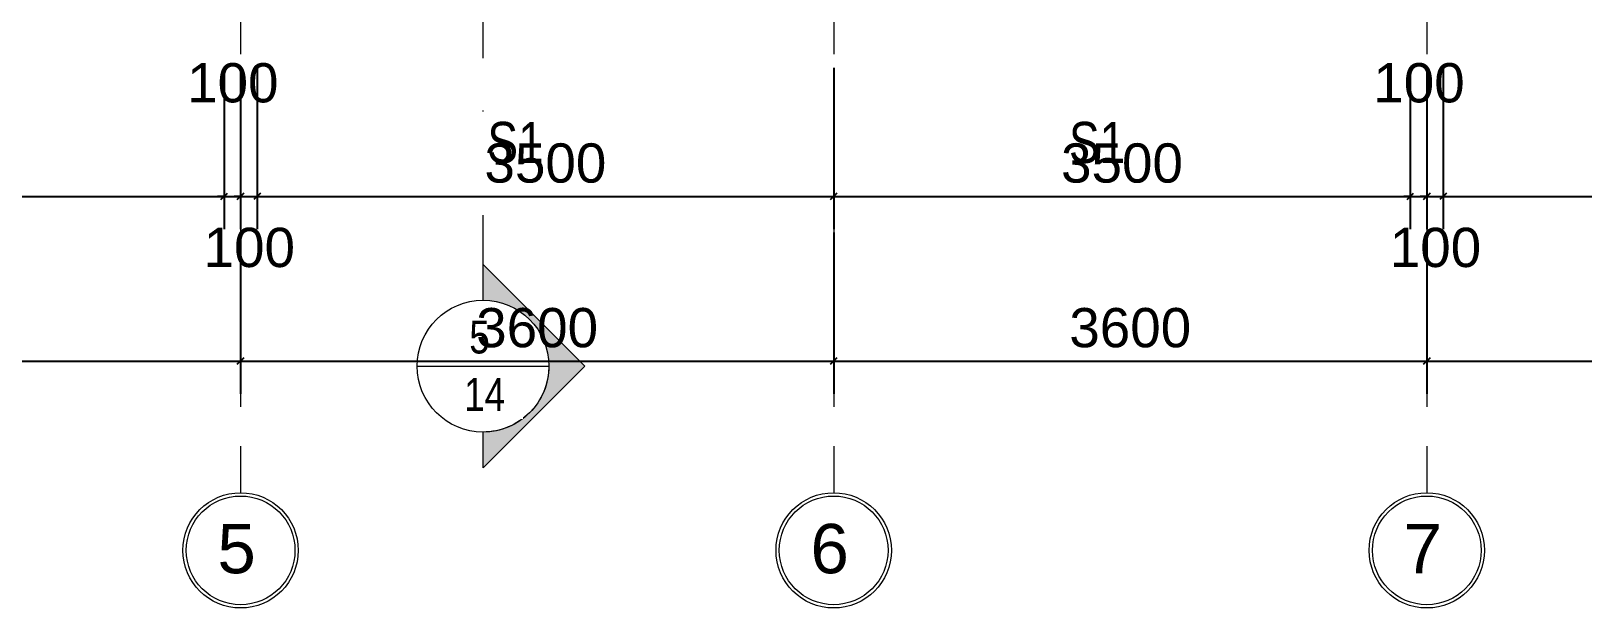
# Model space of a CAD drawing. Header units: millimetres. Extents: x -20510 to 108935, y -243239 to 20306.
# Drawn here: x 13978 to 23398, y -38700 to -35196 of the extents above; entities that cross this region are included whole.
import ezdxf

# ---------------------------------------------------------------- set-up
doc = ezdxf.new("R2010")
doc.units = ezdxf.units.MM
for name, pattern in [('Abgebrochen', [714.375, 476.25, -238.125]), ('Aligning Line', [635, 317.5, -317.5]), ('Hidden', [714.375, 476.25, -238.125])]:
    doc.linetypes.add(name, pattern=pattern)
for name, color, linetype, lineweight in [('A-ANNO-DIMS', 1, 'Continuous', 9), ('G-ANNO-SYMB', 6, 'Abgebrochen', 9), ('G-ANNO-TEXT', 2, 'Continuous', 9), ('S-GRID', 1, 'Continuous', 9), ('S-GRID-IDEN', 1, 'Continuous', 9)]:
    doc.layers.add(name, color=color, linetype=linetype, lineweight=lineweight)
doc.styles.add('Arial', font='arial.ttf', dxfattribs={"width": 0.8, "height": 250})
doc.styles.add('Arial_2', font='arial.ttf', dxfattribs={"height": 300})
doc.styles.add('Arial_3', font='arial.ttf', dxfattribs={"width": 0.8, "height": 250})
doc.styles.add('Arial_5', font='arial.ttf', dxfattribs={"height": 238.125})
doc.dimstyles.new('SecretInternalLinAngDimStyle5p4736185', dxfattribs={"dimscale": 304.8, "dimtxt": 242.94927, "dimasz": 0.130208, "dimexe": 0.656168, "dimexo": 0.0625, "dimgap": 0.260417, "dimtad": 1, "dimdec": 0, "dimrnd": 100, "dimzin": 0, "dimdsep": 46, "dimtxsty": 'Arial_5', "dimblk1": 'OBLIQUE', "dimblk2": 'OBLIQUE', "dimsah": 1, "dimcen": 0.09, "dimdle": 0.492126, "dimazin": 0, "dimtfac": 1, "dimtdec": 4, "dimtix": 1, "dimtmove": 0, "dimatfit": 3, "dimfxl": 2.624672, "dimfxlon": 1, "dimtvp": 1, "dimtolj": 1, "dimtzin": 0, "dimarcsym": 2})
doc.dimstyles.new('SecretInternalLinAngDimStyle5p4736185_1', dxfattribs={"dimscale": 304.8, "dimtxt": 242.94927, "dimasz": 0.130208, "dimexe": 0.656168, "dimexo": 0.0625, "dimgap": 0.260417, "dimtad": 1, "dimdec": 0, "dimrnd": 100, "dimzin": 0, "dimdsep": 46, "dimtxsty": 'Arial_5', "dimblk1": 'OBLIQUE', "dimblk2": 'OBLIQUE', "dimsah": 1, "dimcen": 0.09, "dimdle": 0.492126, "dimazin": 0, "dimtfac": 1, "dimtdec": 4, "dimtix": 1, "dimtmove": 2, "dimatfit": 3, "dimfxl": 2.624672, "dimfxlon": 1, "dimtvp": 1, "dimtolj": 1, "dimtzin": 0, "dimarcsym": 2})

# ---------------------------------------------------------------- blocks, each defined once
blk = doc.blocks.new('Section - CAT DUNG-122916-02_MẶT BẰNG TẦNG 2')
at = {"layer": 'G-ANNO-SYMB', "linetype": 'Continuous'}
h = blk.add_hatch(color=256, dxfattribs=at)
edge = h.paths.add_edge_path()
edge.add_line((0.181, 0), (-2, 0))
edge.add_arc((-6, 0), 4, 0, 90)
edge.add_arc((-6, 0), 4, 90, 180)
edge.add_line((-10, 0), (-12.181, 0))
edge.add_line((-12.181, 0), (-6, 6.181))
edge.add_line((-6, 6.181), (0.181, 0))
for p, q in [((-6, 6.181), (-12.181, 0)), ((0.181, 0), (-6, 6.181)), ((-12.181, 0), (-10, 0)), ((-2, 0), (0.181, 0))]:
    blk.add_line(p, q, dxfattribs=at)
for start, end in [(360, 180), (90, 180), (0, 90), (180, 360)]:
    blk.add_arc((-6, 0), 4, start, end, dxfattribs=at)
blk = doc.blocks.new('Grid - TRUC  D1-102336-02_MẶT BẰNG TẦNG 2')
at = {"layer": 'S-GRID-IDEN'}
for radius in [3.5, 3.3]:
    blk.add_circle((0, 0), radius, dxfattribs=at)
blk = doc.blocks.new('_Oblique')
at = {"color": 0, "linetype": 'ByBlock', "lineweight": -2}
blk.add_line((-0.5, -0.5), (0.5, 0.5), dxfattribs=at)
blk = doc.blocks.new('DIMBLOCK5-02_MẶT BẰNG TẦNG 2')
at = {"layer": 'A-ANNO-DIMS', "color": 0, "lineweight": -2, "transparency": 16777216}
for p, q in [((11650, -36419.1), (11650, -37400)), ((15250, -36419.1), (15250, -37400)), ((11500, -37200), (15400, -37200))]:
    blk.add_line(p, q, dxfattribs=at)
at = {"layer": 'Defpoints', "color": 0, "transparency": 16777216}
for p in [(11650, -36400), (15250, -36400), (15250, -37200)]:
    blk.add_point(p, dxfattribs=at)
at = {"layer": 'A-ANNO-DIMS', "color": 0, "lineweight": -2, "transparency": 16777216, "xscale": 39.6875, "yscale": 39.6875, "zscale": 39.6875, "rotation": 180}
blk.add_blockref('_Oblique', (11650, -37200), dxfattribs=at)
at = {"layer": 'A-ANNO-DIMS', "color": 0, "lineweight": -2, "transparency": 16777216, "xscale": 39.6875, "yscale": 39.6875, "zscale": 39.6875}
blk.add_blockref('_Oblique', (15250, -37200), dxfattribs=at)
at = {"layer": 'A-ANNO-DIMS', "color": 0, "transparency": 16777216, "insert": (13450, -36999), "char_height": 238.12, "width": 879.103, "attachment_point": 5, "style": 'Arial_5'}
blk.add_mtext('\\A1;3600', dxfattribs=at)
blk = doc.blocks.new('DIMBLOCK6-02_MẶT BẰNG TẦNG 2')
at = {"layer": 'A-ANNO-DIMS', "color": 0, "lineweight": -2, "transparency": 16777216}
for p, q in [((15250, -36419.1), (15250, -37400)), ((18850, -36419.1), (18850, -37400)), ((15100, -37200), (19000, -37200))]:
    blk.add_line(p, q, dxfattribs=at)
at = {"layer": 'Defpoints', "color": 0, "transparency": 16777216}
for p in [(15250, -36400), (18850, -36400), (18850, -37200)]:
    blk.add_point(p, dxfattribs=at)
at = {"layer": 'A-ANNO-DIMS', "color": 0, "lineweight": -2, "transparency": 16777216, "xscale": 39.6875, "yscale": 39.6875, "zscale": 39.6875, "rotation": 180}
blk.add_blockref('_Oblique', (15250, -37200), dxfattribs=at)
at = {"layer": 'A-ANNO-DIMS', "color": 0, "lineweight": -2, "transparency": 16777216, "xscale": 39.6875, "yscale": 39.6875, "zscale": 39.6875}
blk.add_blockref('_Oblique', (18850, -37200), dxfattribs=at)
at = {"layer": 'A-ANNO-DIMS', "color": 0, "transparency": 16777216, "insert": (17050, -36999), "char_height": 238.12, "width": 879.103, "attachment_point": 5, "style": 'Arial_5'}
blk.add_mtext('\\A1;3600', dxfattribs=at)
blk = doc.blocks.new('DIMBLOCK7-02_MẶT BẰNG TẦNG 2')
at = {"layer": 'A-ANNO-DIMS', "color": 0, "lineweight": -2, "transparency": 16777216}
for p, q in [((18850, -36419.1), (18850, -37400)), ((22450, -36419.1), (22450, -37400)), ((18700, -37200), (22600, -37200))]:
    blk.add_line(p, q, dxfattribs=at)
at = {"layer": 'Defpoints', "color": 0, "transparency": 16777216}
for p in [(18850, -36400), (22450, -36400), (22450, -37200)]:
    blk.add_point(p, dxfattribs=at)
at = {"layer": 'A-ANNO-DIMS', "color": 0, "lineweight": -2, "transparency": 16777216, "xscale": 39.6875, "yscale": 39.6875, "zscale": 39.6875, "rotation": 180}
blk.add_blockref('_Oblique', (18850, -37200), dxfattribs=at)
at = {"layer": 'A-ANNO-DIMS', "color": 0, "lineweight": -2, "transparency": 16777216, "xscale": 39.6875, "yscale": 39.6875, "zscale": 39.6875}
blk.add_blockref('_Oblique', (22450, -37200), dxfattribs=at)
at = {"layer": 'A-ANNO-DIMS', "color": 0, "transparency": 16777216, "insert": (20650, -36999), "char_height": 238.12, "width": 879.103, "attachment_point": 5, "style": 'Arial_5'}
blk.add_mtext('\\A1;3600', dxfattribs=at)
blk = doc.blocks.new('DIMBLOCK8-02_MẶT BẰNG TẦNG 2')
at = {"layer": 'A-ANNO-DIMS', "color": 0, "lineweight": -2, "transparency": 16777216}
for p, q in [((22450, -36419.1), (22450, -37400)), ((26050, -36419.1), (26050, -37400)), ((22300, -37200), (26200, -37200))]:
    blk.add_line(p, q, dxfattribs=at)
at = {"layer": 'Defpoints', "color": 0, "transparency": 16777216}
for p in [(22450, -36400), (26050, -36400), (26050, -37200)]:
    blk.add_point(p, dxfattribs=at)
at = {"layer": 'A-ANNO-DIMS', "color": 0, "lineweight": -2, "transparency": 16777216, "xscale": 39.6875, "yscale": 39.6875, "zscale": 39.6875, "rotation": 180}
blk.add_blockref('_Oblique', (22450, -37200), dxfattribs=at)
at = {"layer": 'A-ANNO-DIMS', "color": 0, "lineweight": -2, "transparency": 16777216, "xscale": 39.6875, "yscale": 39.6875, "zscale": 39.6875}
blk.add_blockref('_Oblique', (26050, -37200), dxfattribs=at)
at = {"layer": 'A-ANNO-DIMS', "color": 0, "transparency": 16777216, "insert": (24250, -36999), "char_height": 238.12, "width": 879.103, "attachment_point": 5, "style": 'Arial_5'}
blk.add_mtext('\\A1;3600', dxfattribs=at)
blk = doc.blocks.new('DIMBLOCK28-02_MẶT BẰNG TẦNG 2')
at = {"layer": 'A-ANNO-DIMS', "color": 0, "lineweight": -2, "transparency": 16777216}
for p, q in [((11650, -35419.1), (11650, -36400)), ((15150, -35419.1), (15150, -36400)), ((11500, -36200), (15300, -36200))]:
    blk.add_line(p, q, dxfattribs=at)
at = {"layer": 'Defpoints', "color": 0, "transparency": 16777216}
for p in [(11650, -35400), (15150, -35400), (15150, -36200)]:
    blk.add_point(p, dxfattribs=at)
at = {"layer": 'A-ANNO-DIMS', "color": 0, "lineweight": -2, "transparency": 16777216, "xscale": 39.6875, "yscale": 39.6875, "zscale": 39.6875, "rotation": 180}
blk.add_blockref('_Oblique', (11650, -36200), dxfattribs=at)
at = {"layer": 'A-ANNO-DIMS', "color": 0, "lineweight": -2, "transparency": 16777216, "xscale": 39.6875, "yscale": 39.6875, "zscale": 39.6875}
blk.add_blockref('_Oblique', (15150, -36200), dxfattribs=at)
at = {"layer": 'A-ANNO-DIMS', "color": 0, "transparency": 16777216, "insert": (13400, -35999), "char_height": 238.12, "width": 879.103, "attachment_point": 5, "style": 'Arial_5'}
blk.add_mtext('\\A1;3500', dxfattribs=at)
blk = doc.blocks.new('DIMBLOCK29-02_MẶT BẰNG TẦNG 2')
at = {"layer": 'A-ANNO-DIMS', "color": 0, "lineweight": -2, "transparency": 16777216}
for p, q in [((15150, -35419.1), (15150, -36400)), ((15250, -35419.1), (15250, -36400)), ((15150, -36200), (15110.3, -36200)), ((15150, -36200), (15250, -36200)), ((15250, -36200), (15289.7, -36200))]:
    blk.add_line(p, q, dxfattribs=at)
at = {"layer": 'Defpoints', "color": 0, "transparency": 16777216}
for p in [(15150, -35400), (15250, -35400), (15250, -36200)]:
    blk.add_point(p, dxfattribs=at)
at = {"layer": 'A-ANNO-DIMS', "color": 0, "lineweight": -2, "transparency": 16777216, "xscale": 39.6875, "yscale": 39.6875, "zscale": 39.6875}
blk.add_blockref('_Oblique', (15150, -36200), dxfattribs=at)
at = {"layer": 'A-ANNO-DIMS', "color": 0, "lineweight": -2, "transparency": 16777216, "xscale": 39.6875, "yscale": 39.6875, "zscale": 39.6875, "rotation": 180}
blk.add_blockref('_Oblique', (15250, -36200), dxfattribs=at)
at = {"layer": 'A-ANNO-DIMS', "color": 0, "transparency": 16777216, "insert": (14925.3, -35390.9), "char_height": 238.12, "width": 659.327, "attachment_point": 1, "line_spacing_factor": 0.941778, "style": 'Arial_5'}
blk.add_mtext('\\A1;100', dxfattribs=at)
blk = doc.blocks.new('DIMBLOCK30-02_MẶT BẰNG TẦNG 2')
at = {"layer": 'A-ANNO-DIMS', "color": 0, "lineweight": -2, "transparency": 16777216}
for p, q in [((15250, -35419.1), (15250, -36400)), ((15350, -35419.1), (15350, -36400)), ((15250, -36200), (15210.3, -36200)), ((15250, -36200), (15350, -36200)), ((15350, -36200), (15389.7, -36200))]:
    blk.add_line(p, q, dxfattribs=at)
at = {"layer": 'Defpoints', "color": 0, "transparency": 16777216}
for p in [(15250, -35400), (15350, -35400), (15350, -36200)]:
    blk.add_point(p, dxfattribs=at)
at = {"layer": 'A-ANNO-DIMS', "color": 0, "lineweight": -2, "transparency": 16777216, "xscale": 39.6875, "yscale": 39.6875, "zscale": 39.6875}
blk.add_blockref('_Oblique', (15250, -36200), dxfattribs=at)
at = {"layer": 'A-ANNO-DIMS', "color": 0, "lineweight": -2, "transparency": 16777216, "xscale": 39.6875, "yscale": 39.6875, "zscale": 39.6875, "rotation": 180}
blk.add_blockref('_Oblique', (15350, -36200), dxfattribs=at)
at = {"layer": 'A-ANNO-DIMS', "color": 0, "transparency": 16777216, "insert": (15025.3, -36390.9), "char_height": 238.12, "width": 659.327, "attachment_point": 1, "line_spacing_factor": 0.941778, "style": 'Arial_5'}
blk.add_mtext('\\A1;100', dxfattribs=at)
blk = doc.blocks.new('DIMBLOCK31-02_MẶT BẰNG TẦNG 2')
at = {"layer": 'A-ANNO-DIMS', "color": 0, "lineweight": -2, "transparency": 16777216}
for p, q in [((15350, -35419.1), (15350, -36400)), ((18850, -35419.1), (18850, -36400)), ((15200, -36200), (19000, -36200))]:
    blk.add_line(p, q, dxfattribs=at)
at = {"layer": 'Defpoints', "color": 0, "transparency": 16777216}
for p in [(15350, -35400), (18850, -35400), (18850, -36200)]:
    blk.add_point(p, dxfattribs=at)
at = {"layer": 'A-ANNO-DIMS', "color": 0, "lineweight": -2, "transparency": 16777216, "xscale": 39.6875, "yscale": 39.6875, "zscale": 39.6875, "rotation": 180}
blk.add_blockref('_Oblique', (15350, -36200), dxfattribs=at)
at = {"layer": 'A-ANNO-DIMS', "color": 0, "lineweight": -2, "transparency": 16777216, "xscale": 39.6875, "yscale": 39.6875, "zscale": 39.6875}
blk.add_blockref('_Oblique', (18850, -36200), dxfattribs=at)
at = {"layer": 'A-ANNO-DIMS', "color": 0, "transparency": 16777216, "insert": (17100, -35999), "char_height": 238.12, "width": 879.103, "attachment_point": 5, "style": 'Arial_5'}
blk.add_mtext('\\A1;3500', dxfattribs=at)
blk = doc.blocks.new('DIMBLOCK32-02_MẶT BẰNG TẦNG 2')
at = {"layer": 'A-ANNO-DIMS', "color": 0, "lineweight": -2, "transparency": 16777216}
for p, q in [((18850, -35419.1), (18850, -36400)), ((22350, -35419.1), (22350, -36400)), ((18700, -36200), (22500, -36200))]:
    blk.add_line(p, q, dxfattribs=at)
at = {"layer": 'Defpoints', "color": 0, "transparency": 16777216}
for p in [(18850, -35400), (22350, -35400), (22350, -36200)]:
    blk.add_point(p, dxfattribs=at)
at = {"layer": 'A-ANNO-DIMS', "color": 0, "lineweight": -2, "transparency": 16777216, "xscale": 39.6875, "yscale": 39.6875, "zscale": 39.6875, "rotation": 180}
blk.add_blockref('_Oblique', (18850, -36200), dxfattribs=at)
at = {"layer": 'A-ANNO-DIMS', "color": 0, "lineweight": -2, "transparency": 16777216, "xscale": 39.6875, "yscale": 39.6875, "zscale": 39.6875}
blk.add_blockref('_Oblique', (22350, -36200), dxfattribs=at)
at = {"layer": 'A-ANNO-DIMS', "color": 0, "transparency": 16777216, "insert": (20600, -35999), "char_height": 238.12, "width": 879.103, "attachment_point": 5, "style": 'Arial_5'}
blk.add_mtext('\\A1;3500', dxfattribs=at)
blk = doc.blocks.new('DIMBLOCK33-02_MẶT BẰNG TẦNG 2')
at = {"layer": 'A-ANNO-DIMS', "color": 0, "lineweight": -2, "transparency": 16777216}
for p, q in [((22350, -35419.1), (22350, -36400)), ((22450, -35419.1), (22450, -36400)), ((22350, -36200), (22310.3, -36200)), ((22350, -36200), (22450, -36200)), ((22450, -36200), (22489.7, -36200))]:
    blk.add_line(p, q, dxfattribs=at)
at = {"layer": 'Defpoints', "color": 0, "transparency": 16777216}
for p in [(22350, -35400), (22450, -35400), (22450, -36200)]:
    blk.add_point(p, dxfattribs=at)
at = {"layer": 'A-ANNO-DIMS', "color": 0, "lineweight": -2, "transparency": 16777216, "xscale": 39.6875, "yscale": 39.6875, "zscale": 39.6875}
blk.add_blockref('_Oblique', (22350, -36200), dxfattribs=at)
at = {"layer": 'A-ANNO-DIMS', "color": 0, "lineweight": -2, "transparency": 16777216, "xscale": 39.6875, "yscale": 39.6875, "zscale": 39.6875, "rotation": 180}
blk.add_blockref('_Oblique', (22450, -36200), dxfattribs=at)
at = {"layer": 'A-ANNO-DIMS', "color": 0, "transparency": 16777216, "insert": (22125.3, -35390.9), "char_height": 238.12, "width": 659.327, "attachment_point": 1, "line_spacing_factor": 0.941778, "style": 'Arial_5'}
blk.add_mtext('\\A1;100', dxfattribs=at)
blk = doc.blocks.new('DIMBLOCK34-02_MẶT BẰNG TẦNG 2')
at = {"layer": 'A-ANNO-DIMS', "color": 0, "lineweight": -2, "transparency": 16777216}
for p, q in [((22450, -35419.1), (22450, -36400)), ((22550, -35419.1), (22550, -36400)), ((22450, -36200), (22410.3, -36200)), ((22450, -36200), (22550, -36200)), ((22550, -36200), (22589.7, -36200))]:
    blk.add_line(p, q, dxfattribs=at)
at = {"layer": 'Defpoints', "color": 0, "transparency": 16777216}
for p in [(22450, -35400), (22550, -35400), (22550, -36200)]:
    blk.add_point(p, dxfattribs=at)
at = {"layer": 'A-ANNO-DIMS', "color": 0, "lineweight": -2, "transparency": 16777216, "xscale": 39.6875, "yscale": 39.6875, "zscale": 39.6875}
blk.add_blockref('_Oblique', (22450, -36200), dxfattribs=at)
at = {"layer": 'A-ANNO-DIMS', "color": 0, "lineweight": -2, "transparency": 16777216, "xscale": 39.6875, "yscale": 39.6875, "zscale": 39.6875, "rotation": 180}
blk.add_blockref('_Oblique', (22550, -36200), dxfattribs=at)
at = {"layer": 'A-ANNO-DIMS', "color": 0, "transparency": 16777216, "insert": (22225.3, -36390.9), "char_height": 238.12, "width": 659.327, "attachment_point": 1, "line_spacing_factor": 0.941778, "style": 'Arial_5'}
blk.add_mtext('\\A1;100', dxfattribs=at)
blk = doc.blocks.new('DIMBLOCK35-02_MẶT BẰNG TẦNG 2')
at = {"layer": 'A-ANNO-DIMS', "color": 0, "lineweight": -2, "transparency": 16777216}
for p, q in [((22550, -35419.1), (22550, -36400)), ((26050, -35419.1), (26050, -36400)), ((22400, -36200), (26200, -36200))]:
    blk.add_line(p, q, dxfattribs=at)
at = {"layer": 'Defpoints', "color": 0, "transparency": 16777216}
for p in [(22550, -35400), (26050, -35400), (26050, -36200)]:
    blk.add_point(p, dxfattribs=at)
at = {"layer": 'A-ANNO-DIMS', "color": 0, "lineweight": -2, "transparency": 16777216, "xscale": 39.6875, "yscale": 39.6875, "zscale": 39.6875, "rotation": 180}
blk.add_blockref('_Oblique', (22550, -36200), dxfattribs=at)
at = {"layer": 'A-ANNO-DIMS', "color": 0, "lineweight": -2, "transparency": 16777216, "xscale": 39.6875, "yscale": 39.6875, "zscale": 39.6875}
blk.add_blockref('_Oblique', (26050, -36200), dxfattribs=at)
at = {"layer": 'A-ANNO-DIMS', "color": 0, "transparency": 16777216, "insert": (24300, -35999), "char_height": 238.12, "width": 879.103, "attachment_point": 5, "style": 'Arial_5'}
blk.add_mtext('\\A1;3500', dxfattribs=at)

msp = doc.modelspace()

# ---------------------------------------------------------------- linework, layer by layer
at = {"layer": 'G-ANNO-SYMB', "linetype": 'Aligning Line'}
msp.add_line((16721.6, -36631.2), (16721.6, -18998.4), dxfattribs=at)
at = {"layer": 'G-ANNO-SYMB', "linetype": 'Continuous'}
msp.add_line((16321.6, -37231.2), (17121.6, -37231.2), dxfattribs=at)
at = {"layer": 'S-GRID', "linetype": 'Hidden'}
for p, q in [((15250, -17000), (15250, -38000)), ((18850, -17000), (18850, -38000)), ((22450, -17000), (22450, -38000))]:
    msp.add_line(p, q, dxfattribs=at)

# ---------------------------------------------------------------- block references
at = {"layer": 'G-ANNO-SYMB', "linetype": 'Continuous', "extrusion": (0, 0, -1), "xscale": 99.99999999999991, "yscale": 99.99999999999991, "zscale": 99.99999999999991, "rotation": 90.0000000000001}
msp.add_blockref('Section - CAT DUNG-122916-02_MẶT BẰNG TẦNG 2', (-16721.6, -36631.2), dxfattribs=at)
at = {"layer": 'S-GRID-IDEN', "xscale": 99.99999999999991, "yscale": 99.99999999999991, "zscale": 99.99999999999991, "rotation": 180}
for p in [(15250, -38350), (18850, -38350), (22450, -38350)]:
    msp.add_blockref('Grid - TRUC  D1-102336-02_MẶT BẰNG TẦNG 2', p, dxfattribs=at)

# ---------------------------------------------------------------- texts
at = {"layer": 'G-ANNO-TEXT', "color": 7, "insert": (20278, -35747.5), "char_height": 250, "width": 410.464, "attachment_point": 1, "style": 'Arial_3', "bg_fill": 3, "box_fill_scale": 1.25, "bg_fill_color": 9, "bg_fill_true_color": 13158600, "bg_fill_transparency": 0}
msp.add_mtext('S1', dxfattribs=at)

# ---------------------------------------------------------------- dimensions: what is measured, and where the dimension line sits
at = {"layer": 'A-ANNO-DIMS'}
for base, p1, p2, override, picture, middle in [((15150, -36200), (11650, -35400), (15150, -35400), {"dimpost": '<>', "dimfxl": 3500}, 'DIMBLOCK28-02_MẶT BẰNG TẦNG 2', (13400, -35999)), ((26050, -36200), (22550, -35400), (26050, -35400), {"dimpost": '<>', "dimfxl": 3500}, 'DIMBLOCK35-02_MẶT BẰNG TẦNG 2', (24300, -35999)), ((15250, -37200), (11650, -36400), (15250, -36400), {"dimpost": '<>', "dimfxl": 3600}, 'DIMBLOCK5-02_MẶT BẰNG TẦNG 2', (13450, -36999)), ((22450, -37200), (18850, -36400), (22450, -36400), {"dimpost": '<>', "dimfxl": 3600}, 'DIMBLOCK7-02_MẶT BẰNG TẦNG 2', (20650, -36999)), ((26050, -37200), (22450, -36400), (26050, -36400), {"dimpost": '<>', "dimfxl": 3600}, 'DIMBLOCK8-02_MẶT BẰNG TẦNG 2', (24250, -36999))]:
    dim = msp.add_linear_dim(base=base, p1=p1, p2=p2, dimstyle='SecretInternalLinAngDimStyle5p4736185', override=override, dxfattribs=at)
    dim.commit()
    dim.dimension.update_dxf_attribs({"geometry": picture, "text_midpoint": middle})
for base, p1, p2, picture, middle in [((15250, -36200), (15150, -35400), (15250, -35400), 'DIMBLOCK29-02_MẶT BẰNG TẦNG 2', (15254.9, -35549.6)), ((15350, -36200), (15250, -35400), (15350, -35400), 'DIMBLOCK30-02_MẶT BẰNG TẦNG 2', (15354.9, -36549.6)), ((22450, -36200), (22350, -35400), (22450, -35400), 'DIMBLOCK33-02_MẶT BẰNG TẦNG 2', (22454.9, -35549.6)), ((22550, -36200), (22450, -35400), (22550, -35400), 'DIMBLOCK34-02_MẶT BẰNG TẦNG 2', (22554.9, -36549.6))]:
    dim = msp.add_linear_dim(base=base, p1=p1, p2=p2, dimstyle='SecretInternalLinAngDimStyle5p4736185_1', override={"dimpost": '<>', "dimfxl": 100}, dxfattribs=at)
    dim.commit()
    dim.dimension.update_dxf_attribs({"geometry": picture, "text_midpoint": middle, "dimtype": 160})

# ---------------------------------------------------------------- next in the draw order: texts
at = {"layer": 'G-ANNO-SYMB', "linetype": 'Continuous', "char_height": 200, "attachment_point": 1, "style": 'Arial', "bg_fill": 3, "box_fill_scale": 1.25, "bg_fill_color": 9, "bg_fill_true_color": 13158600, "bg_fill_transparency": 0}
for s, insert, width in [('5', (16638.2, -36954.2), 153.924), ('14', (16607.1, -37302.7), 307.848)]:
    msp.add_mtext(s, dxfattribs=dict(at, insert=insert, width=width))
at = {"layer": 'G-ANNO-TEXT', "color": 7, "insert": (16748, -35747.5), "char_height": 250, "width": 410.464, "attachment_point": 1, "style": 'Arial_3', "bg_fill": 3, "box_fill_scale": 1.25, "bg_fill_color": 9, "bg_fill_true_color": 13158600, "bg_fill_transparency": 0}
msp.add_mtext('S1', dxfattribs=at)
at = {"layer": 'S-GRID-IDEN', "char_height": 300, "width": 288.607, "attachment_point": 1, "style": 'Arial_2', "bg_fill": 3, "box_fill_scale": 1.25, "bg_fill_color": 9, "bg_fill_true_color": 13158600, "bg_fill_transparency": 0}
for s, insert in [('5', (15109.2, -38189.2)), ('6', (18709.2, -38189.2)), ('7', (22309.2, -38189.2))]:
    msp.add_mtext(s, dxfattribs=dict(at, insert=insert))

# ---------------------------------------------------------------- next in the draw order: dimensions: what is measured, and where the dimension line sits
at = {"layer": 'A-ANNO-DIMS'}
dim = msp.add_linear_dim(base=(22350, -36200), p1=(18850, -35400), p2=(22350, -35400), dimstyle='SecretInternalLinAngDimStyle5p4736185', override={"dimpost": '<>', "dimfxl": 3500}, dxfattribs=at)
dim.commit()
dim.dimension.update_dxf_attribs({"geometry": 'DIMBLOCK32-02_MẶT BẰNG TẦNG 2', "text_midpoint": (20600, -35999)})

# ---------------------------------------------------------------- next in the draw order: dimensions: what is measured, and where the dimension line sits
for base, p1, p2, override, picture, middle in [((18850, -36200), (15350, -35400), (18850, -35400), {"dimpost": '<>', "dimfxl": 3500}, 'DIMBLOCK31-02_MẶT BẰNG TẦNG 2', (17100, -35999)), ((18850, -37200), (15250, -36400), (18850, -36400), {"dimpost": '<>', "dimfxl": 3600}, 'DIMBLOCK6-02_MẶT BẰNG TẦNG 2', (17050, -36999))]:
    dim = msp.add_linear_dim(base=base, p1=p1, p2=p2, dimstyle='SecretInternalLinAngDimStyle5p4736185', override=override, dxfattribs=at)
    dim.commit()
    dim.dimension.update_dxf_attribs({"geometry": picture, "text_midpoint": middle})

doc.saveas('drawing.dxf')
